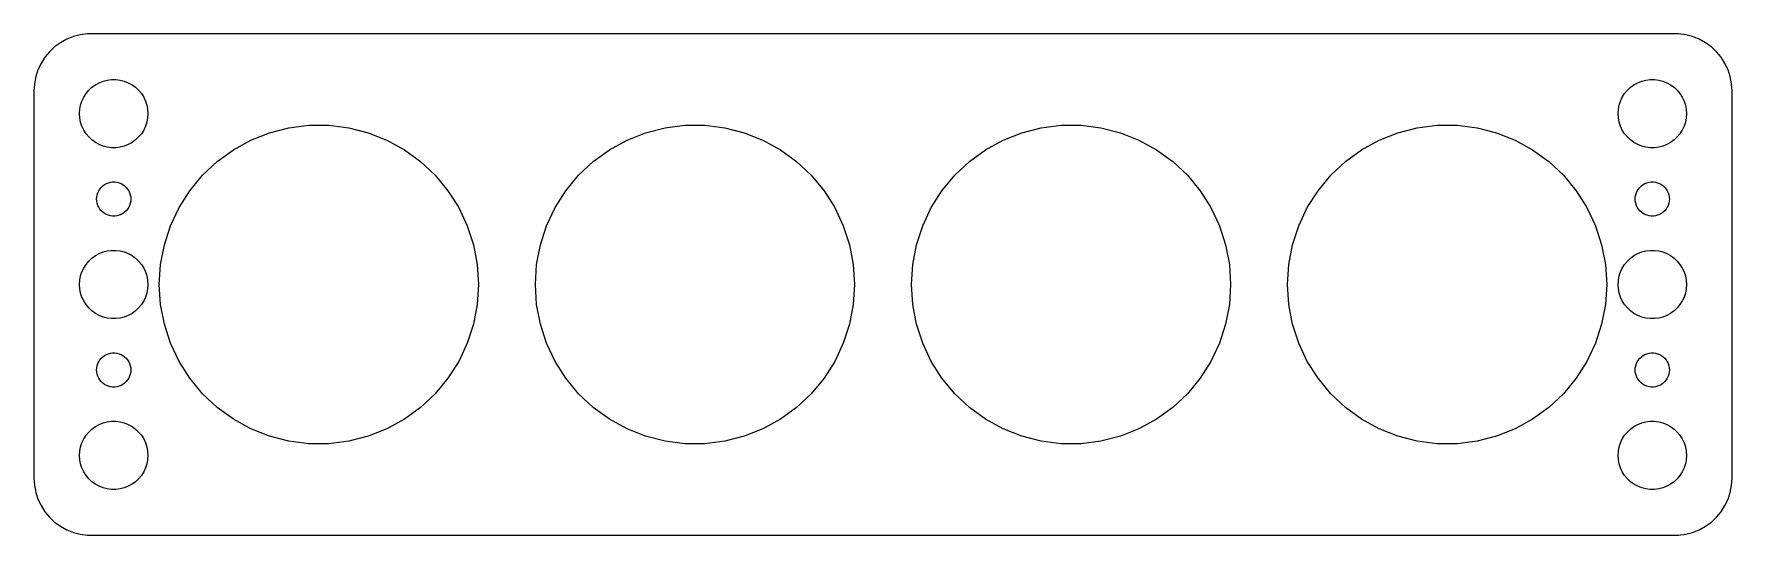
# Model space of a CAD drawing. Header units: metres. Extents: x -74 to 74, y -22 to 22.
import ezdxf

# ---------------------------------------------------------------- set-up
doc = ezdxf.new("R2010")
doc.units = ezdxf.units.M

msp = doc.modelspace()

# ---------------------------------------------------------------- linework, layer by layer
for p, q in [((-72.1791, 21.2216), (-72.6871, 20.8526)), ((-71.6289, 21.5241), (-72.1791, 21.2216)), ((-71.0451, 21.7553), (-71.6289, 21.5241)), ((-70.4369, 21.9114), (-71.0451, 21.7553)), ((-69.8139, 21.9901), (-70.4369, 21.9114)), ((69.8139, 21.9901), (-69.8139, 21.9901)), ((70.4369, 21.9114), (69.8139, 21.9901)), ((71.0451, 21.7553), (70.4369, 21.9114)), ((71.6289, 21.5241), (71.0451, 21.7553)), ((72.1791, 21.2216), (71.6289, 21.5241)), ((72.6871, 20.8526), (72.1791, 21.2216)), ((-73.8815, 19.4088), (-74.1489, 18.8406)), ((-73.5451, 19.9389), (-73.8815, 19.4088)), ((-73.1448, 20.4227), (-73.5451, 19.9389)), ((-72.6871, 20.8526), (-73.1448, 20.4227)), ((73.1448, 20.4227), (72.6871, 20.8526)), ((73.5451, 19.9389), (73.1448, 20.4227)), ((73.8815, 19.4088), (73.5451, 19.9389)), ((74.1489, 18.8406), (73.8815, 19.4088)), ((-74.3429, 18.2434), (-74.4606, 17.6267)), ((-74.1489, 18.8406), (-74.3429, 18.2434)), ((-68.427, 17.8532), (-68.0621, 17.9469)), ((-68.0621, 17.9469), (-67.6884, 17.9941)), ((-67.6884, 17.9941), (-67.3116, 17.9941)), ((-67.3116, 17.9941), (-66.9379, 17.9469)), ((-66.9379, 17.9469), (-66.573, 17.8532)), ((66.573, 17.8532), (66.9379, 17.9469)), ((66.9379, 17.9469), (67.3116, 17.9941)), ((67.3116, 17.9941), (67.6884, 17.9941)), ((67.6884, 17.9941), (68.0621, 17.9469)), ((68.0621, 17.9469), (68.427, 17.8532)), ((74.3429, 18.2434), (74.1489, 18.8406)), ((74.4606, 17.6267), (74.3429, 18.2434)), ((-74.4606, 17.6267), (-74.5, 17)), ((-74.5, 17), (-74.5, -17)), ((-70.2893, 16.1044), (-70.1289, 16.4453)), ((-70.1289, 16.4453), (-69.927, 16.7634)), ((-69.927, 16.7634), (-69.6869, 17.0536)), ((-69.6869, 17.0536), (-69.4123, 17.3115)), ((-69.4123, 17.3115), (-69.1075, 17.533)), ((-69.1075, 17.533), (-68.7773, 17.7145)), ((-68.7773, 17.7145), (-68.427, 17.8532)), ((-66.573, 17.8532), (-66.2227, 17.7145)), ((-66.2227, 17.7145), (-65.8925, 17.533)), ((-65.8925, 17.533), (-65.5877, 17.3115)), ((-65.5877, 17.3115), (-65.3131, 17.0536)), ((-65.3131, 17.0536), (-65.073, 16.7634)), ((-65.073, 16.7634), (-64.8711, 16.4453)), ((-64.8711, 16.4453), (-64.7107, 16.1044)), ((64.7107, 16.1044), (64.8711, 16.4453)), ((64.8711, 16.4453), (65.073, 16.7634)), ((65.073, 16.7634), (65.3131, 17.0536)), ((65.3131, 17.0536), (65.5877, 17.3115)), ((65.5877, 17.3115), (65.8925, 17.533)), ((65.8925, 17.533), (66.2227, 17.7145)), ((66.2227, 17.7145), (66.573, 17.8532)), ((68.427, 17.8532), (68.7773, 17.7145)), ((68.7773, 17.7145), (69.1075, 17.533)), ((69.1075, 17.533), (69.4123, 17.3115)), ((69.4123, 17.3115), (69.6869, 17.0536)), ((69.6869, 17.0536), (69.927, 16.7634)), ((69.927, 16.7634), (70.1289, 16.4453)), ((70.1289, 16.4453), (70.2893, 16.1044)), ((74.5, 17), (74.4606, 17.6267)), ((74.5, -17), (74.5, 17)), ((-70.5, 15), (-70.4763, 15.376)), ((-70.4763, 14.624), (-70.5, 15)), ((-70.4763, 15.376), (-70.4057, 15.7461)), ((-70.4057, 15.7461), (-70.2893, 16.1044)), ((-64.7107, 16.1044), (-64.5943, 15.7461)), ((-64.5943, 15.7461), (-64.5237, 15.376)), ((-64.5237, 15.376), (-64.5, 15)), ((-64.5, 15), (-64.5237, 14.624)), ((64.5, 15), (64.5237, 15.376)), ((64.5237, 14.624), (64.5, 15)), ((64.5237, 15.376), (64.5943, 15.7461)), ((64.5943, 15.7461), (64.7107, 16.1044)), ((70.2893, 16.1044), (70.4057, 15.7461)), ((70.4057, 15.7461), (70.4763, 15.376)), ((70.4763, 15.376), (70.5, 15)), ((70.5, 15), (70.4763, 14.624)), ((-70.4057, 14.2539), (-70.4763, 14.624)), ((-70.2893, 13.8956), (-70.4057, 14.2539)), ((-70.1289, 13.5547), (-70.2893, 13.8956)), ((-69.927, 13.2366), (-70.1289, 13.5547)), ((-64.8711, 13.5547), (-65.073, 13.2366)), ((-64.7107, 13.8956), (-64.8711, 13.5547)), ((-64.5943, 14.2539), (-64.7107, 13.8956)), ((-64.5237, 14.624), (-64.5943, 14.2539)), ((-53.8262, 13.3148), (-52.1233, 13.752)), ((-52.1233, 13.752), (-50.3791, 13.9724)), ((-50.3791, 13.9724), (-48.6209, 13.9724)), ((-48.6209, 13.9724), (-46.8767, 13.752)), ((-46.8767, 13.752), (-45.1738, 13.3148)), ((-20.8262, 13.3148), (-19.1233, 13.752)), ((-19.1233, 13.752), (-17.3791, 13.9724)), ((-17.3791, 13.9724), (-15.6209, 13.9724)), ((-15.6209, 13.9724), (-13.8766, 13.752)), ((-13.8766, 13.752), (-12.1738, 13.3148)), ((12.1738, 13.3148), (13.8766, 13.752)), ((13.8766, 13.752), (15.6209, 13.9724)), ((15.6209, 13.9724), (17.3791, 13.9724)), ((17.3791, 13.9724), (19.1233, 13.752)), ((19.1233, 13.752), (20.8262, 13.3148)), ((45.1738, 13.3148), (46.8767, 13.752)), ((46.8767, 13.752), (48.6209, 13.9724)), ((48.6209, 13.9724), (50.3791, 13.9724)), ((50.3791, 13.9724), (52.1233, 13.752)), ((52.1233, 13.752), (53.8262, 13.3148)), ((64.5943, 14.2539), (64.5237, 14.624)), ((64.7107, 13.8956), (64.5943, 14.2539)), ((64.8711, 13.5547), (64.7107, 13.8956)), ((65.073, 13.2366), (64.8711, 13.5547)), ((70.1289, 13.5547), (69.927, 13.2366)), ((70.2893, 13.8956), (70.1289, 13.5547)), ((70.4057, 14.2539), (70.2893, 13.8956)), ((70.4763, 14.624), (70.4057, 14.2539)), ((-69.6869, 12.9464), (-69.927, 13.2366)), ((-69.4123, 12.6884), (-69.6869, 12.9464)), ((-69.1075, 12.467), (-69.4123, 12.6884)), ((-68.7773, 12.2855), (-69.1075, 12.467)), ((-68.427, 12.1468), (-68.7773, 12.2855)), ((-68.0621, 12.0531), (-68.427, 12.1468)), ((-67.6884, 12.0059), (-68.0621, 12.0531)), ((-67.3116, 12.0059), (-67.6884, 12.0059)), ((-66.9379, 12.0531), (-67.3116, 12.0059)), ((-66.573, 12.1468), (-66.9379, 12.0531)), ((-66.2227, 12.2855), (-66.573, 12.1468)), ((-65.8925, 12.467), (-66.2227, 12.2855)), ((-65.5877, 12.6884), (-65.8925, 12.467)), ((-65.3131, 12.9464), (-65.5877, 12.6884)), ((-65.073, 13.2366), (-65.3131, 12.9464)), ((-57.0016, 11.8206), (-55.4609, 12.6676)), ((-55.4609, 12.6676), (-53.8262, 13.3148)), ((-45.1738, 13.3148), (-43.5391, 12.6676)), ((-43.5391, 12.6676), (-41.9984, 11.8206)), ((-24.0016, 11.8206), (-22.4609, 12.6676)), ((-22.4609, 12.6676), (-20.8262, 13.3148)), ((-12.1738, 13.3148), (-10.5391, 12.6676)), ((-10.5391, 12.6676), (-8.99841, 11.8206)), ((8.99841, 11.8206), (10.5391, 12.6676)), ((10.5391, 12.6676), (12.1738, 13.3148)), ((20.8262, 13.3148), (22.4609, 12.6676)), ((22.4609, 12.6676), (24.0016, 11.8206)), ((41.9984, 11.8206), (43.5391, 12.6676)), ((43.5391, 12.6676), (45.1738, 13.3148)), ((53.8262, 13.3148), (55.4609, 12.6676)), ((55.4609, 12.6676), (57.0016, 11.8206)), ((65.3131, 12.9464), (65.073, 13.2366)), ((65.5877, 12.6884), (65.3131, 12.9464)), ((65.8925, 12.467), (65.5877, 12.6884)), ((66.2227, 12.2855), (65.8925, 12.467)), ((66.573, 12.1468), (66.2227, 12.2855)), ((66.9379, 12.0531), (66.573, 12.1468)), ((67.3116, 12.0059), (66.9379, 12.0531)), ((67.6884, 12.0059), (67.3116, 12.0059)), ((68.0621, 12.0531), (67.6884, 12.0059)), ((68.427, 12.1468), (68.0621, 12.0531)), ((68.7773, 12.2855), (68.427, 12.1468)), ((69.1075, 12.467), (68.7773, 12.2855)), ((69.4123, 12.6884), (69.1075, 12.467)), ((69.6869, 12.9464), (69.4123, 12.6884)), ((69.927, 13.2366), (69.6869, 12.9464)), ((-59.7056, 9.58365), (-58.4239, 10.7872)), ((-58.4239, 10.7872), (-57.0016, 11.8206)), ((-41.9984, 11.8206), (-40.5761, 10.7872)), ((-40.5761, 10.7872), (-39.2944, 9.58365)), ((-26.7056, 9.58365), (-25.4239, 10.7872)), ((-25.4239, 10.7872), (-24.0016, 11.8206)), ((-8.99841, 11.8206), (-7.57605, 10.7872)), ((-7.57605, 10.7872), (-6.29443, 9.58365)), ((6.29443, 9.58365), (7.57605, 10.7872)), ((7.57605, 10.7872), (8.99841, 11.8206)), ((24.0016, 11.8206), (25.4239, 10.7872)), ((25.4239, 10.7872), (26.7056, 9.58365)), ((39.2944, 9.58365), (40.5761, 10.7872)), ((40.5761, 10.7872), (41.9984, 11.8206)), ((57.0016, 11.8206), (58.4239, 10.7872)), ((58.4239, 10.7872), (59.7056, 9.58365)), ((-67.9635, 8.92657), (-67.7811, 8.97342)), ((-67.7811, 8.97342), (-67.5942, 8.99704)), ((-67.5942, 8.99704), (-67.4058, 8.99704)), ((-67.4058, 8.99704), (-67.2189, 8.97342)), ((-67.2189, 8.97342), (-67.0365, 8.92657)), ((-60.8262, 8.22899), (-59.7056, 9.58365)), ((-39.2944, 9.58365), (-38.1738, 8.22899)), ((-27.8262, 8.22899), (-26.7056, 9.58365)), ((-6.29443, 9.58365), (-5.17375, 8.22899)), ((5.17375, 8.22899), (6.29443, 9.58365)), ((26.7056, 9.58365), (27.8262, 8.22899)), ((38.1738, 8.22899), (39.2944, 9.58365)), ((59.7056, 9.58365), (60.8262, 8.22899)), ((67.0365, 8.92657), (67.2189, 8.97342)), ((67.2189, 8.97342), (67.4058, 8.99704)), ((67.4058, 8.99704), (67.5942, 8.99704)), ((67.5942, 8.99704), (67.7811, 8.97342)), ((67.7811, 8.97342), (67.9635, 8.92657)), ((-69, 7.5), (-68.9882, 7.68799)), ((-68.9882, 7.312), (-69, 7.5)), ((-68.9882, 7.68799), (-68.9529, 7.87303)), ((-68.9529, 7.87303), (-68.8947, 8.05219)), ((-68.8947, 8.05219), (-68.8145, 8.22263)), ((-68.8145, 8.22263), (-68.7135, 8.38167)), ((-68.7135, 8.38167), (-68.5934, 8.52681)), ((-68.5934, 8.52681), (-68.4561, 8.65576)), ((-68.4561, 8.65576), (-68.3037, 8.76648)), ((-68.3037, 8.76648), (-68.1387, 8.85724)), ((-68.1387, 8.85724), (-67.9635, 8.92657)), ((-67.0365, 8.92657), (-66.8613, 8.85724)), ((-66.8613, 8.85724), (-66.6963, 8.76648)), ((-66.6963, 8.76648), (-66.5439, 8.65576)), ((-66.5439, 8.65576), (-66.4065, 8.52681)), ((-66.4065, 8.52681), (-66.2865, 8.38167)), ((-66.2865, 8.38167), (-66.1855, 8.22263)), ((-66.1855, 8.22263), (-66.1053, 8.05219)), ((-66.1053, 8.05219), (-66.0471, 7.87303)), ((-66.0471, 7.87303), (-66.0118, 7.68799)), ((-66.0118, 7.68799), (-66, 7.5)), ((-66, 7.5), (-66.0118, 7.312)), ((-61.7683, 6.74454), (-60.8262, 8.22899)), ((-38.1738, 8.22899), (-37.2317, 6.74454)), ((-28.7683, 6.74454), (-27.8262, 8.22899)), ((-5.17375, 8.22899), (-4.2317, 6.74454)), ((4.2317, 6.74454), (5.17375, 8.22899)), ((27.8262, 8.22899), (28.7683, 6.74454)), ((37.2317, 6.74454), (38.1738, 8.22899)), ((60.8262, 8.22899), (61.7683, 6.74454)), ((66, 7.5), (66.0118, 7.68799)), ((66.0118, 7.312), (66, 7.5)), ((66.0118, 7.68799), (66.0471, 7.87303)), ((66.0471, 7.87303), (66.1053, 8.05219)), ((66.1053, 8.05219), (66.1855, 8.22263)), ((66.1855, 8.22263), (66.2865, 8.38167)), ((66.2865, 8.38167), (66.4065, 8.52681)), ((66.4065, 8.52681), (66.5439, 8.65576)), ((66.5439, 8.65576), (66.6963, 8.76648)), ((66.6963, 8.76648), (66.8613, 8.85724)), ((66.8613, 8.85724), (67.0365, 8.92657)), ((67.9635, 8.92657), (68.1387, 8.85724)), ((68.1387, 8.85724), (68.3037, 8.76648)), ((68.3037, 8.76648), (68.4561, 8.65576)), ((68.4561, 8.65576), (68.5934, 8.52681)), ((68.5934, 8.52681), (68.7135, 8.38167)), ((68.7135, 8.38167), (68.8145, 8.22263)), ((68.8145, 8.22263), (68.8947, 8.05219)), ((68.8947, 8.05219), (68.9529, 7.87303)), ((68.9529, 7.87303), (68.9882, 7.68799)), ((68.9882, 7.68799), (69, 7.5)), ((69, 7.5), (68.9882, 7.312)), ((-68.9529, 7.12695), (-68.9882, 7.312)), ((-68.8947, 6.9478), (-68.9529, 7.12695)), ((-68.8145, 6.77736), (-68.8947, 6.9478)), ((-68.7135, 6.61832), (-68.8145, 6.77736)), ((-68.5934, 6.47318), (-68.7135, 6.61832)), ((-68.4561, 6.34422), (-68.5934, 6.47318)), ((-68.3037, 6.23351), (-68.4561, 6.34422)), ((-68.1387, 6.14275), (-68.3037, 6.23351)), ((-67.9635, 6.07341), (-68.1387, 6.14275)), ((-67.7811, 6.02657), (-67.9635, 6.07341)), ((-67.5942, 6.00294), (-67.7811, 6.02657)), ((-67.4058, 6.00294), (-67.5942, 6.00294)), ((-67.2189, 6.02657), (-67.4058, 6.00294)), ((-67.0365, 6.07341), (-67.2189, 6.02657)), ((-66.8613, 6.14275), (-67.0365, 6.07341)), ((-66.6963, 6.23351), (-66.8613, 6.14275)), ((-66.5439, 6.34422), (-66.6963, 6.23351)), ((-66.4065, 6.47318), (-66.5439, 6.34422)), ((-66.2865, 6.61832), (-66.4065, 6.47318)), ((-66.1855, 6.77736), (-66.2865, 6.61832)), ((-66.1053, 6.9478), (-66.1855, 6.77736)), ((-66.0471, 7.12695), (-66.1053, 6.9478)), ((-66.0118, 7.312), (-66.0471, 7.12695)), ((-62.5169, 5.15373), (-61.7683, 6.74454)), ((-37.2317, 6.74454), (-36.4831, 5.15373)), ((-29.5169, 5.15373), (-28.7683, 6.74454)), ((-4.2317, 6.74454), (-3.48312, 5.15373)), ((3.48312, 5.15373), (4.2317, 6.74454)), ((28.7683, 6.74454), (29.5169, 5.15373)), ((36.4831, 5.15373), (37.2317, 6.74454)), ((61.7683, 6.74454), (62.5169, 5.15373)), ((66.0471, 7.12695), (66.0118, 7.312)), ((66.1053, 6.9478), (66.0471, 7.12695)), ((66.1855, 6.77736), (66.1053, 6.9478)), ((66.2865, 6.61832), (66.1855, 6.77736)), ((66.4065, 6.47318), (66.2865, 6.61832)), ((66.5439, 6.34422), (66.4065, 6.47318)), ((66.6963, 6.23351), (66.5439, 6.34422)), ((66.8613, 6.14275), (66.6963, 6.23351)), ((67.0365, 6.07341), (66.8613, 6.14275)), ((67.2189, 6.02657), (67.0365, 6.07341)), ((67.4058, 6.00294), (67.2189, 6.02657)), ((67.5942, 6.00294), (67.4058, 6.00294)), ((67.7811, 6.02657), (67.5942, 6.00294)), ((67.9635, 6.07341), (67.7811, 6.02657)), ((68.1387, 6.14275), (67.9635, 6.07341)), ((68.3037, 6.23351), (68.1387, 6.14275)), ((68.4561, 6.34422), (68.3037, 6.23351)), ((68.5934, 6.47318), (68.4561, 6.34422)), ((68.7135, 6.61832), (68.5934, 6.47318)), ((68.8145, 6.77736), (68.7135, 6.61832)), ((68.8947, 6.9478), (68.8145, 6.77736)), ((68.9529, 7.12695), (68.8947, 6.9478)), ((68.9882, 7.312), (68.9529, 7.12695)), ((-63.0602, 3.48164), (-62.5169, 5.15373)), ((-36.4831, 5.15373), (-35.9398, 3.48164)), ((-30.0602, 3.48164), (-29.5169, 5.15373)), ((-3.48312, 5.15373), (-2.93983, 3.48164)), ((2.93983, 3.48164), (3.48312, 5.15373)), ((29.5169, 5.15373), (30.0602, 3.48164)), ((35.9398, 3.48164), (36.4831, 5.15373)), ((62.5169, 5.15373), (63.0602, 3.48164)), ((-68.0621, 2.94685), (-67.6884, 2.99408)), ((-67.6884, 2.99408), (-67.3116, 2.99408)), ((-67.3116, 2.99408), (-66.9379, 2.94685)), ((-63.3896, 1.75465), (-63.0602, 3.48164)), ((-35.9398, 3.48164), (-35.6104, 1.75465)), ((-30.3896, 1.75465), (-30.0602, 3.48164)), ((-2.93983, 3.48164), (-2.61038, 1.75465)), ((2.61038, 1.75465), (2.93983, 3.48164)), ((30.0602, 3.48164), (30.3896, 1.75465)), ((35.6104, 1.75465), (35.9398, 3.48164)), ((63.0602, 3.48164), (63.3896, 1.75465)), ((66.9379, 2.94685), (67.3116, 2.99408)), ((67.3116, 2.99408), (67.6884, 2.99408)), ((67.6884, 2.99408), (68.0621, 2.94685)), ((-70.1289, 1.44525), (-69.927, 1.76335)), ((-69.927, 1.76335), (-69.6869, 2.05363)), ((-69.6869, 2.05363), (-69.4123, 2.31154)), ((-69.4123, 2.31154), (-69.1075, 2.53297)), ((-69.1075, 2.53297), (-68.7773, 2.71448)), ((-68.7773, 2.71448), (-68.427, 2.85316)), ((-68.427, 2.85316), (-68.0621, 2.94685)), ((-66.9379, 2.94685), (-66.573, 2.85316)), ((-66.573, 2.85316), (-66.2227, 2.71448)), ((-66.2227, 2.71448), (-65.8925, 2.53297)), ((-65.8925, 2.53297), (-65.5877, 2.31154)), ((-65.5877, 2.31154), (-65.3131, 2.05363)), ((-65.3131, 2.05363), (-65.073, 1.76335)), ((-65.073, 1.76335), (-64.8711, 1.44525)), ((-63.5, 0), (-63.3896, 1.75465)), ((-35.6104, 1.75465), (-35.5, 0)), ((-30.5, 0), (-30.3896, 1.75465)), ((-2.61038, 1.75465), (-2.5, 0)), ((2.5, 0), (2.61038, 1.75465)), ((30.3896, 1.75465), (30.5, 0)), ((35.5, 0), (35.6104, 1.75465)), ((63.3896, 1.75465), (63.5, 0)), ((64.8711, 1.44525), (65.073, 1.76335)), ((65.073, 1.76335), (65.3131, 2.05363)), ((65.3131, 2.05363), (65.5877, 2.31154)), ((65.5877, 2.31154), (65.8925, 2.53297)), ((65.8925, 2.53297), (66.2227, 2.71448)), ((66.2227, 2.71448), (66.573, 2.85316)), ((66.573, 2.85316), (66.9379, 2.94685)), ((68.0621, 2.94685), (68.427, 2.85316)), ((68.427, 2.85316), (68.7773, 2.71448)), ((68.7773, 2.71448), (69.1075, 2.53297)), ((69.1075, 2.53297), (69.4123, 2.31154)), ((69.4123, 2.31154), (69.6869, 2.05363)), ((69.6869, 2.05363), (69.927, 1.76335)), ((69.927, 1.76335), (70.1289, 1.44525)), ((-70.5, 0), (-70.4763, 0.37599)), ((-70.4763, -0.37599), (-70.5, 0)), ((-70.4763, 0.37599), (-70.4057, 0.74606)), ((-70.4057, 0.74606), (-70.2893, 1.10437)), ((-70.2893, 1.10437), (-70.1289, 1.44525)), ((-64.8711, 1.44525), (-64.7107, 1.10437)), ((-64.7107, 1.10437), (-64.5943, 0.74606)), ((-64.5943, 0.74606), (-64.5237, 0.37599)), ((-64.5237, 0.37599), (-64.5, 0)), ((-64.5, 0), (-64.5237, -0.37599)), ((-63.3896, -1.75465), (-63.5, 0)), ((-35.5, 0), (-35.6104, -1.75465)), ((-30.3896, -1.75465), (-30.5, 0)), ((-2.5, 0), (-2.61038, -1.75465)), ((2.61038, -1.75465), (2.5, 0)), ((30.5, 0), (30.3896, -1.75465)), ((35.6104, -1.75465), (35.5, 0)), ((63.5, 0), (63.3896, -1.75465)), ((64.5, 0), (64.5237, 0.37599)), ((64.5237, -0.37599), (64.5, 0)), ((64.5237, 0.37599), (64.5943, 0.74606)), ((64.5943, 0.74606), (64.7107, 1.10437)), ((64.7107, 1.10437), (64.8711, 1.44525)), ((70.1289, 1.44525), (70.2893, 1.10437)), ((70.2893, 1.10437), (70.4057, 0.74606)), ((70.4057, 0.74606), (70.4763, 0.37599)), ((70.4763, 0.37599), (70.5, 0)), ((70.5, 0), (70.4763, -0.37599)), ((-70.4057, -0.74606), (-70.4763, -0.37599)), ((-70.2893, -1.10437), (-70.4057, -0.74606)), ((-70.1289, -1.44525), (-70.2893, -1.10437)), ((-69.927, -1.76335), (-70.1289, -1.44525)), ((-64.8711, -1.44525), (-65.073, -1.76335)), ((-64.7107, -1.10437), (-64.8711, -1.44525)), ((-64.5943, -0.74606), (-64.7107, -1.10437)), ((-64.5237, -0.37599), (-64.5943, -0.74606)), ((64.5943, -0.74606), (64.5237, -0.37599)), ((64.7107, -1.10437), (64.5943, -0.74606)), ((64.8711, -1.44525), (64.7107, -1.10437)), ((65.073, -1.76335), (64.8711, -1.44525)), ((70.1289, -1.44525), (69.927, -1.76335)), ((70.2893, -1.10437), (70.1289, -1.44525)), ((70.4057, -0.74606), (70.2893, -1.10437)), ((70.4763, -0.37599), (70.4057, -0.74606)), ((-69.6869, -2.05363), (-69.927, -1.76335)), ((-69.4123, -2.31154), (-69.6869, -2.05363)), ((-69.1075, -2.53297), (-69.4123, -2.31154)), ((-68.7773, -2.71448), (-69.1075, -2.53297)), ((-68.427, -2.85316), (-68.7773, -2.71448)), ((-68.0621, -2.94685), (-68.427, -2.85316)), ((-67.6884, -2.99408), (-68.0621, -2.94685)), ((-66.9379, -2.94685), (-67.3116, -2.99408)), ((-66.573, -2.85316), (-66.9379, -2.94685)), ((-66.2227, -2.71448), (-66.573, -2.85316)), ((-65.8925, -2.53297), (-66.2227, -2.71448)), ((-65.5877, -2.31154), (-65.8925, -2.53297)), ((-65.3131, -2.05363), (-65.5877, -2.31154)), ((-65.073, -1.76335), (-65.3131, -2.05363)), ((-63.0602, -3.48164), (-63.3896, -1.75465)), ((-35.6104, -1.75465), (-35.9398, -3.48164)), ((-30.0602, -3.48164), (-30.3896, -1.75465)), ((-2.61038, -1.75465), (-2.93983, -3.48164)), ((2.93983, -3.48164), (2.61038, -1.75465)), ((30.3896, -1.75465), (30.0602, -3.48164)), ((35.9398, -3.48164), (35.6104, -1.75465)), ((63.3896, -1.75465), (63.0602, -3.48164)), ((65.3131, -2.05363), (65.073, -1.76335)), ((65.5877, -2.31154), (65.3131, -2.05363)), ((65.8925, -2.53297), (65.5877, -2.31154)), ((66.2227, -2.71448), (65.8925, -2.53297)), ((66.573, -2.85316), (66.2227, -2.71448)), ((66.9379, -2.94685), (66.573, -2.85316)), ((67.3116, -2.99408), (66.9379, -2.94685)), ((68.0621, -2.94685), (67.6884, -2.99408)), ((68.427, -2.85316), (68.0621, -2.94685)), ((68.7773, -2.71448), (68.427, -2.85316)), ((69.1075, -2.53297), (68.7773, -2.71448)), ((69.4123, -2.31154), (69.1075, -2.53297)), ((69.6869, -2.05363), (69.4123, -2.31154)), ((69.927, -1.76335), (69.6869, -2.05363)), ((-67.3116, -2.99408), (-67.6884, -2.99408)), ((-62.5169, -5.15373), (-63.0602, -3.48164)), ((-35.9398, -3.48164), (-36.4831, -5.15373)), ((-29.5169, -5.15373), (-30.0602, -3.48164)), ((-2.93983, -3.48164), (-3.48312, -5.15373)), ((3.48312, -5.15373), (2.93983, -3.48164)), ((30.0602, -3.48164), (29.5169, -5.15373)), ((36.4831, -5.15373), (35.9398, -3.48164)), ((63.0602, -3.48164), (62.5169, -5.15373)), ((67.6884, -2.99408), (67.3116, -2.99408)), ((-61.7683, -6.74454), (-62.5169, -5.15373)), ((-36.4831, -5.15373), (-37.2317, -6.74454)), ((-28.7683, -6.74454), (-29.5169, -5.15373)), ((-3.48312, -5.15373), (-4.2317, -6.74454)), ((4.2317, -6.74454), (3.48312, -5.15373)), ((29.5169, -5.15373), (28.7683, -6.74454)), ((37.2317, -6.74454), (36.4831, -5.15373)), ((62.5169, -5.15373), (61.7683, -6.74454)), ((-69, -7.5), (-68.9882, -7.312)), ((-68.9882, -7.312), (-68.9529, -7.12695)), ((-68.9529, -7.12695), (-68.8947, -6.9478)), ((-68.8947, -6.9478), (-68.8145, -6.77736)), ((-68.8145, -6.77736), (-68.7135, -6.61832)), ((-68.7135, -6.61832), (-68.5934, -6.47318)), ((-68.5934, -6.47318), (-68.4561, -6.34422)), ((-68.4561, -6.34422), (-68.3037, -6.23351)), ((-68.3037, -6.23351), (-68.1387, -6.14275)), ((-68.1387, -6.14275), (-67.9635, -6.07341)), ((-67.9635, -6.07341), (-67.7811, -6.02657)), ((-67.7811, -6.02657), (-67.5942, -6.00294)), ((-67.5942, -6.00294), (-67.4058, -6.00294)), ((-67.4058, -6.00294), (-67.2189, -6.02657)), ((-67.2189, -6.02657), (-67.0365, -6.07341)), ((-67.0365, -6.07341), (-66.8613, -6.14275)), ((-66.8613, -6.14275), (-66.6963, -6.23351)), ((-66.6963, -6.23351), (-66.5439, -6.34422)), ((-66.5439, -6.34422), (-66.4065, -6.47318)), ((-66.4065, -6.47318), (-66.2865, -6.61832)), ((-66.2865, -6.61832), (-66.1855, -6.77736)), ((-66.1855, -6.77736), (-66.1053, -6.9478)), ((-66.1053, -6.9478), (-66.0471, -7.12695)), ((-66.0471, -7.12695), (-66.0118, -7.312)), ((-66.0118, -7.312), (-66, -7.5)), ((-60.8262, -8.22899), (-61.7683, -6.74454)), ((-37.2317, -6.74454), (-38.1738, -8.22899)), ((-27.8262, -8.22899), (-28.7683, -6.74454)), ((-4.2317, -6.74454), (-5.17375, -8.22899)), ((5.17375, -8.22899), (4.2317, -6.74454)), ((28.7683, -6.74454), (27.8262, -8.22899)), ((38.1738, -8.22899), (37.2317, -6.74454)), ((61.7683, -6.74454), (60.8262, -8.22899)), ((66, -7.5), (66.0118, -7.312)), ((66.0118, -7.312), (66.0471, -7.12695)), ((66.0471, -7.12695), (66.1053, -6.9478)), ((66.1053, -6.9478), (66.1855, -6.77736)), ((66.1855, -6.77736), (66.2865, -6.61832)), ((66.2865, -6.61832), (66.4065, -6.47318)), ((66.4065, -6.47318), (66.5439, -6.34422)), ((66.5439, -6.34422), (66.6963, -6.23351)), ((66.6963, -6.23351), (66.8613, -6.14275)), ((66.8613, -6.14275), (67.0365, -6.07341)), ((67.0365, -6.07341), (67.2189, -6.02657)), ((67.2189, -6.02657), (67.4058, -6.00294)), ((67.4058, -6.00294), (67.5942, -6.00294)), ((67.5942, -6.00294), (67.7811, -6.02657)), ((67.7811, -6.02657), (67.9635, -6.07341)), ((67.9635, -6.07341), (68.1387, -6.14275)), ((68.1387, -6.14275), (68.3037, -6.23351)), ((68.3037, -6.23351), (68.4561, -6.34422)), ((68.4561, -6.34422), (68.5934, -6.47318)), ((68.5934, -6.47318), (68.7135, -6.61832)), ((68.7135, -6.61832), (68.8145, -6.77736)), ((68.8145, -6.77736), (68.8947, -6.9478)), ((68.8947, -6.9478), (68.9529, -7.12695)), ((68.9529, -7.12695), (68.9882, -7.312)), ((68.9882, -7.312), (69, -7.5)), ((-68.9882, -7.68799), (-69, -7.5)), ((-68.9529, -7.87303), (-68.9882, -7.68799)), ((-68.8947, -8.05219), (-68.9529, -7.87303)), ((-68.8145, -8.22263), (-68.8947, -8.05219)), ((-68.7135, -8.38167), (-68.8145, -8.22263)), ((-68.5934, -8.52681), (-68.7135, -8.38167)), ((-68.4561, -8.65576), (-68.5934, -8.52681)), ((-68.3037, -8.76648), (-68.4561, -8.65576)), ((-68.1387, -8.85724), (-68.3037, -8.76648)), ((-67.9635, -8.92657), (-68.1387, -8.85724)), ((-67.7811, -8.97342), (-67.9635, -8.92657)), ((-67.0365, -8.92657), (-67.2189, -8.97342)), ((-66.8613, -8.85724), (-67.0365, -8.92657)), ((-66.6963, -8.76648), (-66.8613, -8.85724)), ((-66.5439, -8.65576), (-66.6963, -8.76648)), ((-66.4065, -8.52681), (-66.5439, -8.65576)), ((-66.2865, -8.38167), (-66.4065, -8.52681)), ((-66.1855, -8.22263), (-66.2865, -8.38167)), ((-66.1053, -8.05219), (-66.1855, -8.22263)), ((-66.0471, -7.87303), (-66.1053, -8.05219)), ((-66.0118, -7.68799), (-66.0471, -7.87303)), ((-66, -7.5), (-66.0118, -7.68799)), ((-59.7056, -9.58365), (-60.8262, -8.22899)), ((-38.1738, -8.22899), (-39.2944, -9.58365)), ((-26.7056, -9.58365), (-27.8262, -8.22899)), ((-5.17375, -8.22899), (-6.29443, -9.58365)), ((6.29443, -9.58365), (5.17375, -8.22899)), ((27.8262, -8.22899), (26.7056, -9.58365)), ((39.2944, -9.58365), (38.1738, -8.22899)), ((60.8262, -8.22899), (59.7056, -9.58365)), ((66.0118, -7.68799), (66, -7.5)), ((66.0471, -7.87303), (66.0118, -7.68799)), ((66.1053, -8.05219), (66.0471, -7.87303)), ((66.1855, -8.22263), (66.1053, -8.05219)), ((66.2865, -8.38167), (66.1855, -8.22263)), ((66.4065, -8.52681), (66.2865, -8.38167)), ((66.5439, -8.65576), (66.4065, -8.52681)), ((66.6963, -8.76648), (66.5439, -8.65576)), ((66.8613, -8.85724), (66.6963, -8.76648)), ((67.0365, -8.92657), (66.8613, -8.85724)), ((67.2189, -8.97342), (67.0365, -8.92657)), ((67.9635, -8.92657), (67.7811, -8.97342)), ((68.1387, -8.85724), (67.9635, -8.92657)), ((68.3037, -8.76648), (68.1387, -8.85724)), ((68.4561, -8.65576), (68.3037, -8.76648)), ((68.5934, -8.52681), (68.4561, -8.65576)), ((68.7135, -8.38167), (68.5934, -8.52681)), ((68.8145, -8.22263), (68.7135, -8.38167)), ((68.8947, -8.05219), (68.8145, -8.22263)), ((68.9529, -7.87303), (68.8947, -8.05219)), ((68.9882, -7.68799), (68.9529, -7.87303)), ((69, -7.5), (68.9882, -7.68799)), ((-67.5942, -8.99704), (-67.7811, -8.97342)), ((-67.4058, -8.99704), (-67.5942, -8.99704)), ((-67.2189, -8.97342), (-67.4058, -8.99704)), ((-58.4239, -10.7872), (-59.7056, -9.58365)), ((-39.2944, -9.58365), (-40.5761, -10.7872)), ((-25.4239, -10.7872), (-26.7056, -9.58365)), ((-6.29443, -9.58365), (-7.57605, -10.7872)), ((7.57605, -10.7872), (6.29443, -9.58365)), ((26.7056, -9.58365), (25.4239, -10.7872)), ((40.5761, -10.7872), (39.2944, -9.58365)), ((59.7056, -9.58365), (58.4239, -10.7872)), ((67.4058, -8.99704), (67.2189, -8.97342)), ((67.5942, -8.99704), (67.4058, -8.99704)), ((67.7811, -8.97342), (67.5942, -8.99704)), ((-57.0016, -11.8206), (-58.4239, -10.7872)), ((-55.4609, -12.6676), (-57.0016, -11.8206)), ((-41.9984, -11.8206), (-43.5391, -12.6676)), ((-40.5761, -10.7872), (-41.9984, -11.8206)), ((-24.0016, -11.8206), (-25.4239, -10.7872)), ((-22.4609, -12.6676), (-24.0016, -11.8206)), ((-8.99841, -11.8206), (-10.5391, -12.6676)), ((-7.57605, -10.7872), (-8.99841, -11.8206)), ((8.99841, -11.8206), (7.57605, -10.7872)), ((10.5391, -12.6676), (8.99841, -11.8206)), ((24.0016, -11.8206), (22.4609, -12.6676)), ((25.4239, -10.7872), (24.0016, -11.8206)), ((41.9984, -11.8206), (40.5761, -10.7872)), ((43.5391, -12.6676), (41.9984, -11.8206)), ((57.0016, -11.8206), (55.4609, -12.6676)), ((58.4239, -10.7872), (57.0016, -11.8206)), ((-70.1289, -13.5547), (-69.927, -13.2366)), ((-69.927, -13.2366), (-69.6869, -12.9464)), ((-69.6869, -12.9464), (-69.4123, -12.6884)), ((-69.4123, -12.6884), (-69.1075, -12.467)), ((-69.1075, -12.467), (-68.7773, -12.2855)), ((-68.7773, -12.2855), (-68.427, -12.1468)), ((-68.427, -12.1468), (-68.0621, -12.0531)), ((-68.0621, -12.0531), (-67.6884, -12.0059)), ((-67.6884, -12.0059), (-67.3116, -12.0059)), ((-67.3116, -12.0059), (-66.9379, -12.0531)), ((-66.9379, -12.0531), (-66.573, -12.1468)), ((-66.573, -12.1468), (-66.2227, -12.2855)), ((-66.2227, -12.2855), (-65.8925, -12.467)), ((-65.8925, -12.467), (-65.5877, -12.6884)), ((-65.5877, -12.6884), (-65.3131, -12.9464)), ((-65.3131, -12.9464), (-65.073, -13.2366)), ((-65.073, -13.2366), (-64.8711, -13.5547)), ((-53.8262, -13.3148), (-55.4609, -12.6676)), ((-52.1233, -13.752), (-53.8262, -13.3148)), ((-45.1738, -13.3148), (-46.8767, -13.752)), ((-43.5391, -12.6676), (-45.1738, -13.3148)), ((-20.8262, -13.3148), (-22.4609, -12.6676)), ((-19.1233, -13.752), (-20.8262, -13.3148)), ((-12.1738, -13.3148), (-13.8766, -13.752)), ((-10.5391, -12.6676), (-12.1738, -13.3148)), ((12.1738, -13.3148), (10.5391, -12.6676)), ((13.8766, -13.752), (12.1738, -13.3148)), ((20.8262, -13.3148), (19.1233, -13.752)), ((22.4609, -12.6676), (20.8262, -13.3148)), ((45.1738, -13.3148), (43.5391, -12.6676)), ((46.8767, -13.752), (45.1738, -13.3148)), ((53.8262, -13.3148), (52.1233, -13.752)), ((55.4609, -12.6676), (53.8262, -13.3148)), ((64.8711, -13.5547), (65.073, -13.2366)), ((65.073, -13.2366), (65.3131, -12.9464)), ((65.3131, -12.9464), (65.5877, -12.6884)), ((65.5877, -12.6884), (65.8925, -12.467)), ((65.8925, -12.467), (66.2227, -12.2855)), ((66.2227, -12.2855), (66.573, -12.1468)), ((66.573, -12.1468), (66.9379, -12.0531)), ((66.9379, -12.0531), (67.3116, -12.0059)), ((67.3116, -12.0059), (67.6884, -12.0059)), ((67.6884, -12.0059), (68.0621, -12.0531)), ((68.0621, -12.0531), (68.427, -12.1468)), ((68.427, -12.1468), (68.7773, -12.2855)), ((68.7773, -12.2855), (69.1075, -12.467)), ((69.1075, -12.467), (69.4123, -12.6884)), ((69.4123, -12.6884), (69.6869, -12.9464)), ((69.6869, -12.9464), (69.927, -13.2366)), ((69.927, -13.2366), (70.1289, -13.5547)), ((-70.5, -15), (-70.4763, -14.624)), ((-70.4763, -14.624), (-70.4057, -14.2539)), ((-70.4057, -14.2539), (-70.2893, -13.8956)), ((-70.2893, -13.8956), (-70.1289, -13.5547)), ((-64.8711, -13.5547), (-64.7107, -13.8956)), ((-64.7107, -13.8956), (-64.5943, -14.2539)), ((-64.5943, -14.2539), (-64.5237, -14.624)), ((-64.5237, -14.624), (-64.5, -15)), ((-50.3791, -13.9724), (-52.1233, -13.752)), ((-48.6209, -13.9724), (-50.3791, -13.9724)), ((-46.8767, -13.752), (-48.6209, -13.9724)), ((-17.3791, -13.9724), (-19.1233, -13.752)), ((-15.6209, -13.9724), (-17.3791, -13.9724)), ((-13.8766, -13.752), (-15.6209, -13.9724)), ((15.6209, -13.9724), (13.8766, -13.752)), ((17.3791, -13.9724), (15.6209, -13.9724)), ((19.1233, -13.752), (17.3791, -13.9724)), ((48.6209, -13.9724), (46.8767, -13.752)), ((50.3791, -13.9724), (48.6209, -13.9724)), ((52.1233, -13.752), (50.3791, -13.9724)), ((64.5, -15), (64.5237, -14.624)), ((64.5237, -14.624), (64.5943, -14.2539)), ((64.5943, -14.2539), (64.7107, -13.8956)), ((64.7107, -13.8956), (64.8711, -13.5547)), ((70.1289, -13.5547), (70.2893, -13.8956)), ((70.2893, -13.8956), (70.4057, -14.2539)), ((70.4057, -14.2539), (70.4763, -14.624)), ((70.4763, -14.624), (70.5, -15)), ((-70.4763, -15.376), (-70.5, -15)), ((-70.4057, -15.7461), (-70.4763, -15.376)), ((-70.2893, -16.1044), (-70.4057, -15.7461)), ((-70.1289, -16.4453), (-70.2893, -16.1044)), ((-64.7107, -16.1044), (-64.8711, -16.4453)), ((-64.5943, -15.7461), (-64.7107, -16.1044)), ((-64.5237, -15.376), (-64.5943, -15.7461)), ((-64.5, -15), (-64.5237, -15.376)), ((64.5237, -15.376), (64.5, -15)), ((64.5943, -15.7461), (64.5237, -15.376)), ((64.7107, -16.1044), (64.5943, -15.7461)), ((64.8711, -16.4453), (64.7107, -16.1044)), ((70.2893, -16.1044), (70.1289, -16.4453)), ((70.4057, -15.7461), (70.2893, -16.1044)), ((70.4763, -15.376), (70.4057, -15.7461)), ((70.5, -15), (70.4763, -15.376)), ((-74.5, -17), (-74.4606, -17.6267)), ((-74.4606, -17.6267), (-74.3429, -18.2434)), ((-69.927, -16.7634), (-70.1289, -16.4453)), ((-69.6869, -17.0536), (-69.927, -16.7634)), ((-69.4123, -17.3115), (-69.6869, -17.0536)), ((-69.1075, -17.533), (-69.4123, -17.3115)), ((-68.7773, -17.7145), (-69.1075, -17.533)), ((-68.427, -17.8532), (-68.7773, -17.7145)), ((-68.0621, -17.9469), (-68.427, -17.8532)), ((-66.573, -17.8532), (-66.9379, -17.9469)), ((-66.2227, -17.7145), (-66.573, -17.8532)), ((-65.8925, -17.533), (-66.2227, -17.7145)), ((-65.5877, -17.3115), (-65.8925, -17.533)), ((-65.3131, -17.0536), (-65.5877, -17.3115)), ((-65.073, -16.7634), (-65.3131, -17.0536)), ((-64.8711, -16.4453), (-65.073, -16.7634)), ((65.073, -16.7634), (64.8711, -16.4453)), ((65.3131, -17.0536), (65.073, -16.7634)), ((65.5877, -17.3115), (65.3131, -17.0536)), ((65.8925, -17.533), (65.5877, -17.3115)), ((66.2227, -17.7145), (65.8925, -17.533)), ((66.573, -17.8532), (66.2227, -17.7145)), ((66.9379, -17.9469), (66.573, -17.8532)), ((68.427, -17.8532), (68.0621, -17.9469)), ((68.7773, -17.7145), (68.427, -17.8532)), ((69.1075, -17.533), (68.7773, -17.7145)), ((69.4123, -17.3115), (69.1075, -17.533)), ((69.6869, -17.0536), (69.4123, -17.3115)), ((69.927, -16.7634), (69.6869, -17.0536)), ((70.1289, -16.4453), (69.927, -16.7634)), ((74.3429, -18.2434), (74.4606, -17.6267)), ((74.4606, -17.6267), (74.5, -17)), ((-74.3429, -18.2434), (-74.1489, -18.8406)), ((-74.1489, -18.8406), (-73.8815, -19.4088)), ((-67.6884, -17.9941), (-68.0621, -17.9469)), ((-67.3116, -17.9941), (-67.6884, -17.9941)), ((-66.9379, -17.9469), (-67.3116, -17.9941)), ((67.3116, -17.9941), (66.9379, -17.9469)), ((67.6884, -17.9941), (67.3116, -17.9941)), ((68.0621, -17.9469), (67.6884, -17.9941)), ((73.8815, -19.4088), (74.1489, -18.8406)), ((74.1489, -18.8406), (74.3429, -18.2434)), ((-73.8815, -19.4088), (-73.5451, -19.9389)), ((-73.5451, -19.9389), (-73.1448, -20.4227)), ((-73.1448, -20.4227), (-72.6871, -20.8526)), ((-72.6871, -20.8526), (-72.1791, -21.2216)), ((72.1791, -21.2216), (72.6871, -20.8526)), ((72.6871, -20.8526), (73.1448, -20.4227)), ((73.1448, -20.4227), (73.5451, -19.9389)), ((73.5451, -19.9389), (73.8815, -19.4088)), ((-72.1791, -21.2216), (-71.6289, -21.5241)), ((-71.6289, -21.5241), (-71.0451, -21.7553)), ((-71.0451, -21.7553), (-70.4369, -21.9114)), ((-70.4369, -21.9114), (-69.8139, -21.9901)), ((-69.8139, -21.9901), (69.8139, -21.9901)), ((69.8139, -21.9901), (70.4369, -21.9114)), ((70.4369, -21.9114), (71.0451, -21.7553)), ((71.0451, -21.7553), (71.6289, -21.5241)), ((71.6289, -21.5241), (72.1791, -21.2216))]:
    msp.add_line(p, q)

doc.saveas('drawing.dxf')
